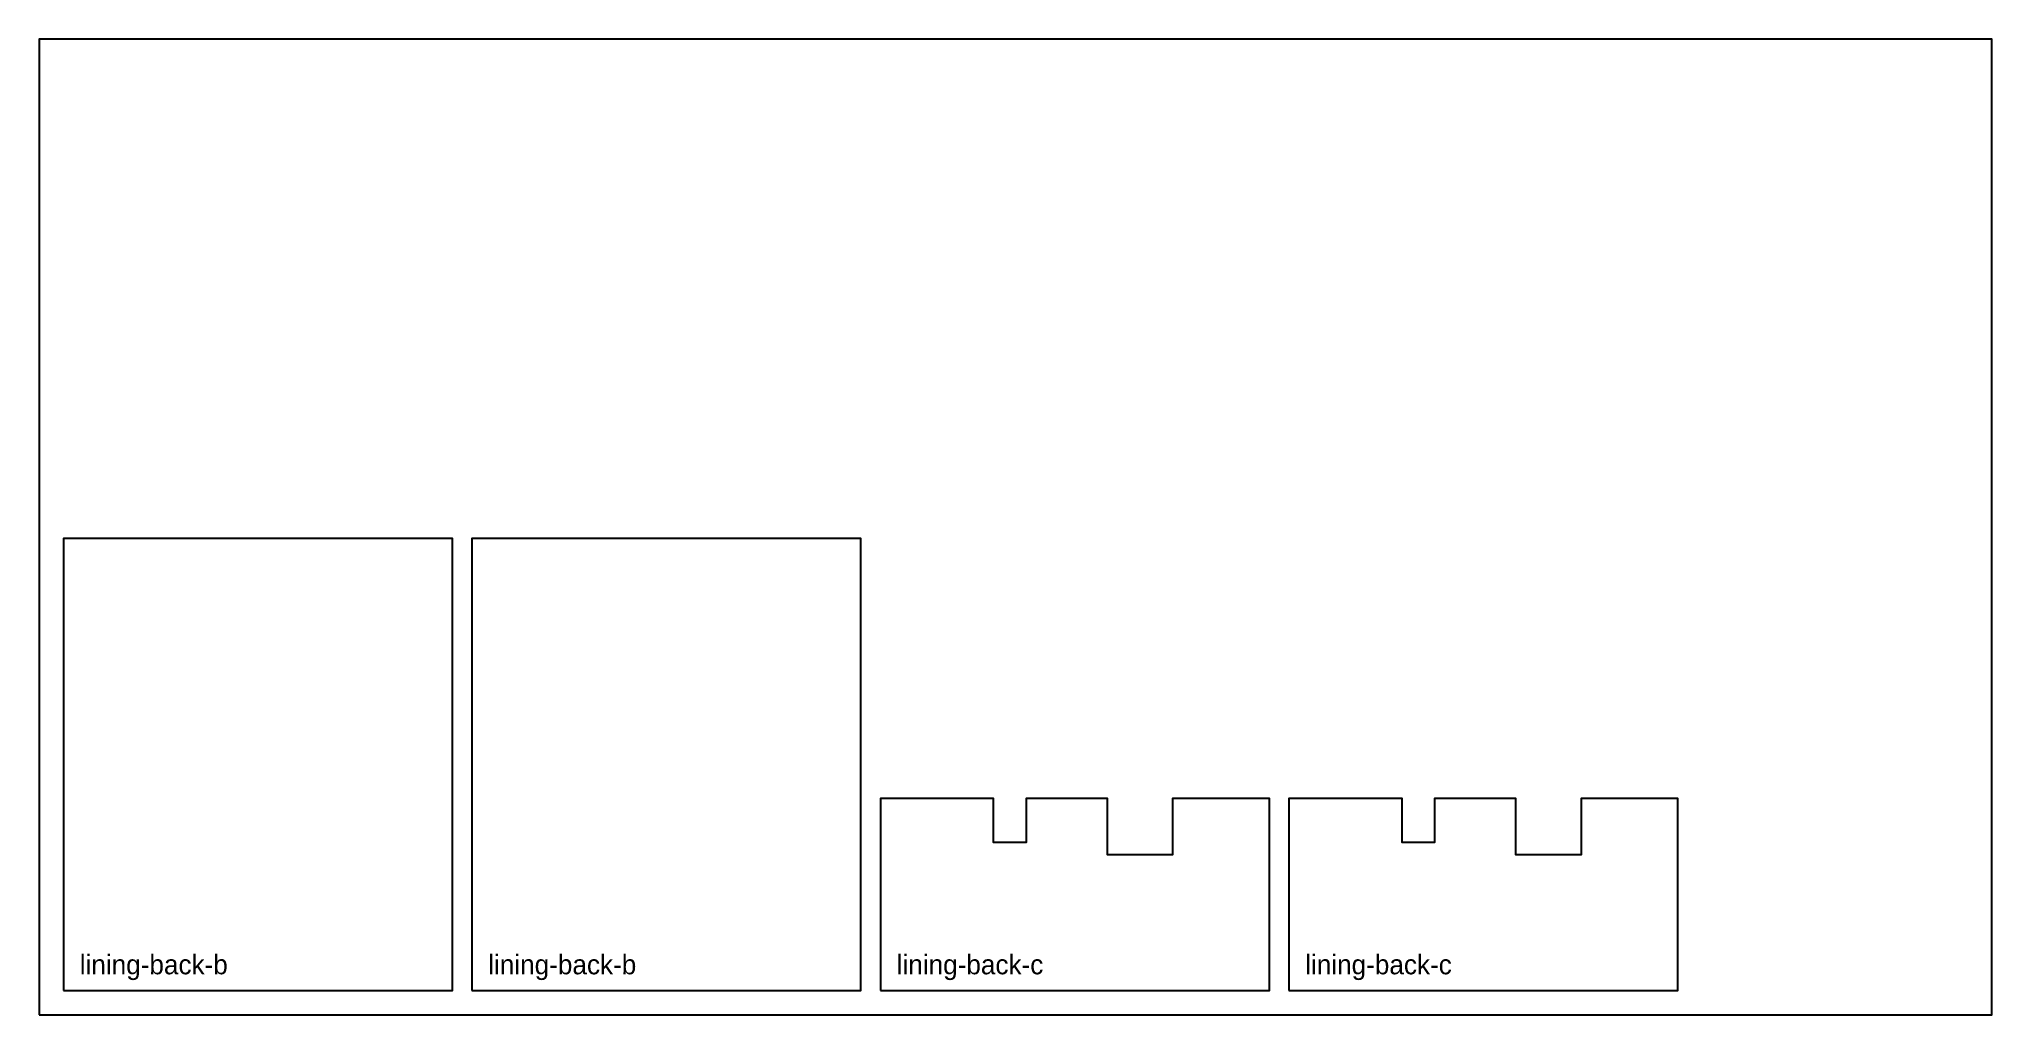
# Model space of a CAD drawing. Header units: millimetres. Extents: x 0 to 1200, y 0 to 600.
import ezdxf

# ---------------------------------------------------------------- set-up
doc = ezdxf.new("R2010")
doc.units = ezdxf.units.MM
doc.layers.add('CUT_OUTSIDE', color=1, linetype='Continuous')

msp = doc.modelspace()

# ---------------------------------------------------------------- linework, layer by layer
at = {"layer": 'CUT_OUTSIDE'}
for points in [[(15, 15), (254, 15), (254, 293), (15, 293), (15, 15)], [(266, 15), (505, 15), (505, 293), (266, 293), (266, 15)], [(517, 15), (756, 15), (756, 133), (696.5, 133), (696.5, 98.5), (656.5, 98.5), (656.5, 133), (606.5, 133), (606.5, 106), (586.5, 106), (586.5, 133), (517, 133), (517, 15)], [(768, 15), (1007, 15), (1007, 133), (947.5, 133), (947.5, 98.5), (907.5, 98.5), (907.5, 133), (857.5, 133), (857.5, 106), (837.5, 106), (837.5, 133), (768, 133), (768, 15)]]:
    msp.add_lwpolyline(points, close=True, dxfattribs=at)
at = {"layer": 'SHEET_EDGE'}
msp.add_lwpolyline([(0, 0), (1200, 0), (1200, 600), (0, 600)], close=True, dxfattribs=at)

# ---------------------------------------------------------------- texts
at = {"layer": 'NOTES'}
for s, p in [('lining-back-b', (25, 25)), ('lining-back-b', (276, 25)), ('lining-back-c', (527, 25)), ('lining-back-c', (778, 25))]:
    msp.add_text(s, height=12, dxfattribs=at).set_placement(p)

doc.saveas('drawing.dxf')
